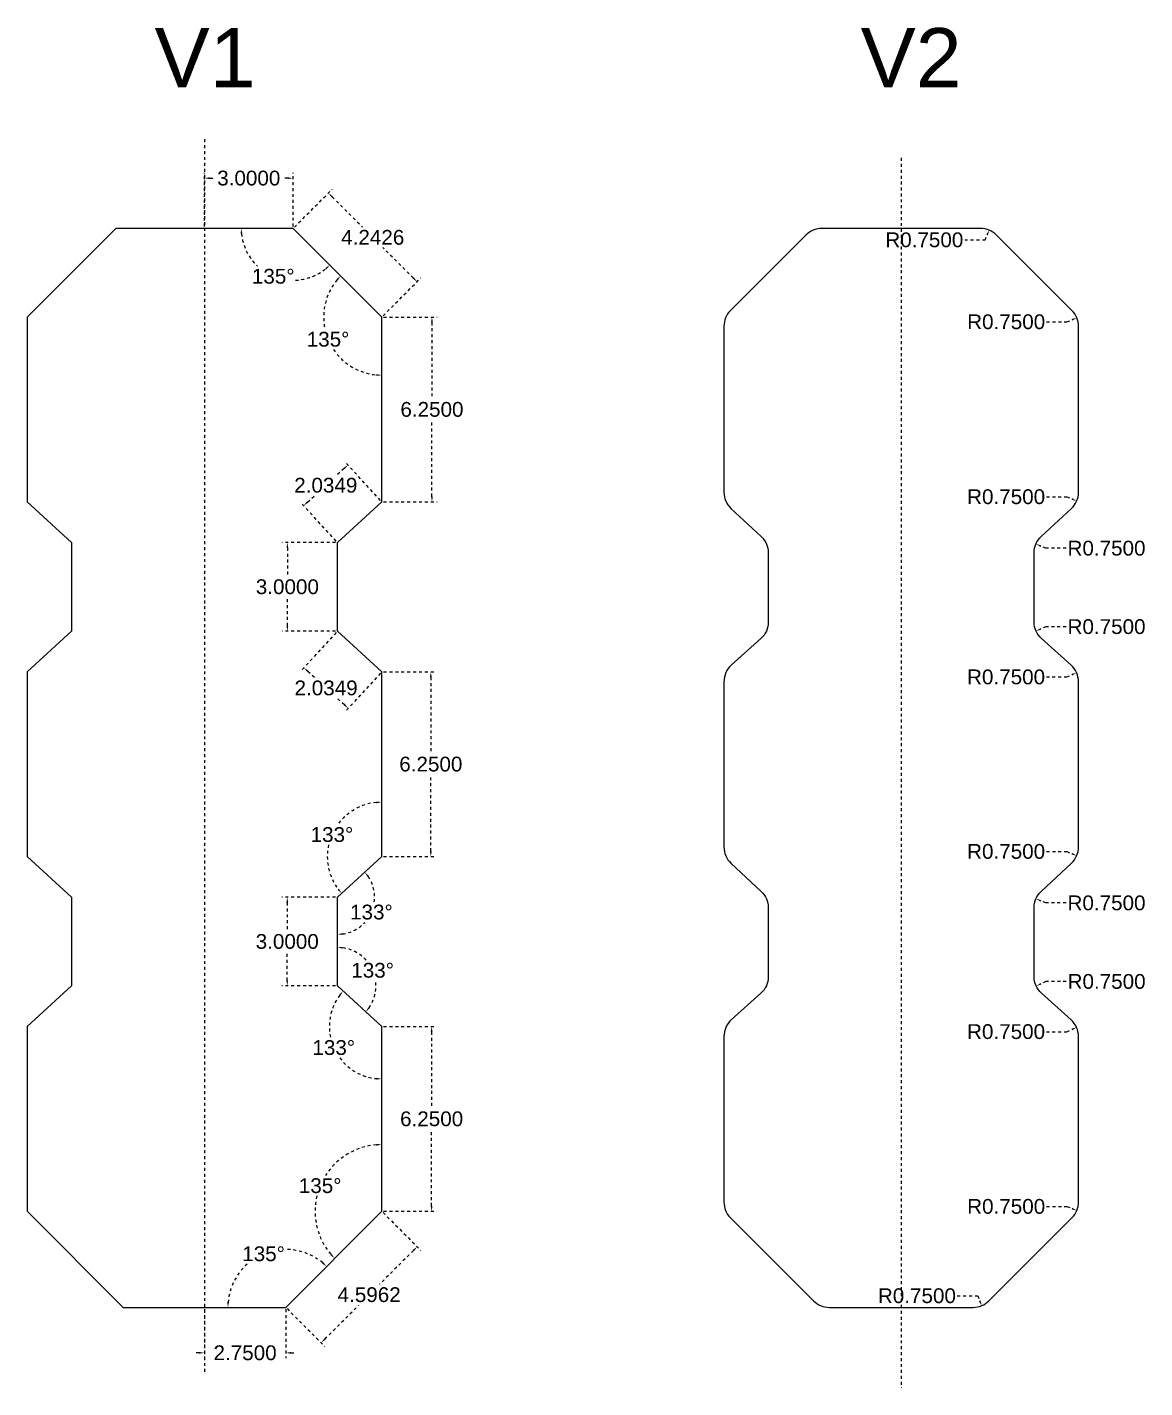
# Model space of a CAD drawing. Header units: millimetres. Extents: x 11 to 257, y 6 to 114.
# Drawn here: x 82.94 to 120.76, y 68.18 to 114.2 of the extents above; entities that cross this region are included whole.
import ezdxf

# ---------------------------------------------------------------- set-up
doc = ezdxf.new("R2010")
doc.units = ezdxf.units.MM
doc.header["$MEASUREMENT"] = 0
doc.linetypes.add('ACAD_ISO10W100', pattern=[18, 12, -3, 0, -3])
doc.layers.add('axa de simetrie', color=1, linetype='ACAD_ISO10W100', lineweight=13)
doc.layers.add('dim', color=90, linetype='ACAD_ISO10W100')
doc.layers.add('schita', color=50, linetype='Continuous')
doc.styles.get("Standard").update_dxf_attribs({"font": 'arial.ttf'})
doc.dimstyles.get("Standard").update_dxf_attribs({"dimtxt": 0.18, "dimasz": 0.18, "dimexe": 0.18, "dimexo": 0.0625, "dimgap": 0.09, "dimtad": 0, "dimtih": 1, "dimtoh": 1, "dimdec": 4, "dimzin": 0, "dimdsep": 46, "dimtxsty": 'Standard', "dimcen": 0.09, "dimadec": 0, "dimazin": 0, "dimtfac": 1, "dimtdec": 4, "dimtofl": 0, "dimtmove": 0, "dimatfit": 3, "dimfxl": 1, "dimtolj": 1, "dimtzin": 0, "dimarcsym": 0})

# ---------------------------------------------------------------- blocks, each defined once
blk = doc.blocks.new('*D43')
at = {"layer": 'Defpoints', "color": 0, "ltscale": 0.004, "transparency": 16777216}
for p in [(91.935, 107.397), (96.131, 105.593), (94.935, 104.397)]:
    blk.add_point(p, dxfattribs=at)
at = {"layer": 'dim', "color": 0, "lineweight": -2, "ltscale": 0.004, "transparency": 16777216}
for p, q in [((91.98, 107.441), (93.258, 108.72)), ((93.258, 108.466), (94.286, 107.438)), ((96.004, 105.72), (94.976, 106.748)), ((94.98, 104.441), (96.258, 105.72))]:
    blk.add_line(p, q, dxfattribs=at)
at = {"layer": 'dim', "color": 0, "ltscale": 0.004, "transparency": 16777216}
for points in [[(93.279, 108.487), (93.237, 108.444), (93.131, 108.593)], [(96.025, 105.741), (95.983, 105.699), (96.131, 105.593)]]:
    blk.add_solid(points, dxfattribs=at)
at = {"layer": 'dim', "color": 0, "ltscale": 0.004, "transparency": 16777216, "insert": (94.631, 107.093), "char_height": 0.5, "attachment_point": 5}
blk.add_mtext('\\A1;4.2426', dxfattribs=at)
blk = doc.blocks.new('*D44')
at = {"layer": 'Defpoints', "color": 0, "ltscale": 0.004, "transparency": 16777216}
for p in [(94.935, 104.397), (94.935, 98.147), (96.635, 98.147)]:
    blk.add_point(p, dxfattribs=at)
at = {"layer": 'dim', "color": 0, "lineweight": -2, "ltscale": 0.004, "transparency": 16777216}
for p, q in [((94.998, 104.397), (96.815, 104.397)), ((96.635, 104.217), (96.635, 101.618)), ((96.635, 98.327), (96.635, 100.927)), ((94.998, 98.147), (96.815, 98.147))]:
    blk.add_line(p, q, dxfattribs=at)
at = {"layer": 'dim', "color": 0, "ltscale": 0.004, "transparency": 16777216}
for points in [[(96.605, 104.217), (96.665, 104.217), (96.635, 104.397)], [(96.605, 98.327), (96.665, 98.327), (96.635, 98.147)]]:
    blk.add_solid(points, dxfattribs=at)
at = {"layer": 'dim', "color": 0, "ltscale": 0.004, "transparency": 16777216, "insert": (96.635, 101.272), "char_height": 0.5, "attachment_point": 5}
blk.add_mtext('\\A1;6.2500', dxfattribs=at)
blk = doc.blocks.new('*D45')
at = {"layer": 'Defpoints', "color": 0, "ltscale": 0.004, "transparency": 16777216}
for p in [(94.935, 92.397), (94.935, 86.147), (96.597, 86.147)]:
    blk.add_point(p, dxfattribs=at)
at = {"layer": 'dim', "color": 0, "lineweight": -2, "ltscale": 0.004, "transparency": 16777216}
for p, q in [((94.998, 92.397), (96.777, 92.397)), ((96.597, 92.217), (96.597, 89.618)), ((96.597, 86.327), (96.597, 88.927)), ((94.998, 86.147), (96.777, 86.147))]:
    blk.add_line(p, q, dxfattribs=at)
at = {"layer": 'dim', "color": 0, "ltscale": 0.004, "transparency": 16777216}
for points in [[(96.567, 92.217), (96.627, 92.217), (96.597, 92.397)], [(96.567, 86.327), (96.627, 86.327), (96.597, 86.147)]]:
    blk.add_solid(points, dxfattribs=at)
at = {"layer": 'dim', "color": 0, "ltscale": 0.004, "transparency": 16777216, "insert": (96.597, 89.272), "char_height": 0.5, "attachment_point": 5}
blk.add_mtext('\\A1;6.2500', dxfattribs=at)
blk = doc.blocks.new('*D46')
at = {"layer": 'Defpoints', "color": 0, "ltscale": 0.004, "transparency": 16777216}
for p in [(94.935, 80.397), (94.935, 74.147), (96.624, 74.147)]:
    blk.add_point(p, dxfattribs=at)
at = {"layer": 'dim', "color": 0, "lineweight": -2, "ltscale": 0.004, "transparency": 16777216}
for p, q in [((94.998, 80.397), (96.804, 80.397)), ((96.624, 80.217), (96.624, 77.618)), ((96.624, 74.327), (96.624, 76.927)), ((94.998, 74.147), (96.804, 74.147))]:
    blk.add_line(p, q, dxfattribs=at)
at = {"layer": 'dim', "color": 0, "ltscale": 0.004, "transparency": 16777216}
for points in [[(96.594, 80.217), (96.654, 80.217), (96.624, 80.397)], [(96.594, 74.327), (96.654, 74.327), (96.624, 74.147)]]:
    blk.add_solid(points, dxfattribs=at)
at = {"layer": 'dim', "color": 0, "ltscale": 0.004, "transparency": 16777216, "insert": (96.624, 77.272), "char_height": 0.5, "attachment_point": 5}
blk.add_mtext('\\A1;6.2500', dxfattribs=at)
blk = doc.blocks.new('*D47')
at = {"layer": 'Defpoints', "color": 0, "ltscale": 0.004, "transparency": 16777216}
for p in [(94.935, 74.147), (96.135, 72.948), (91.685, 70.897)]:
    blk.add_point(p, dxfattribs=at)
at = {"layer": 'dim', "color": 0, "lineweight": -2, "ltscale": 0.004, "transparency": 16777216}
for p, q in [((94.98, 74.103), (96.262, 72.82)), ((96.008, 72.82), (94.855, 71.668)), ((93.012, 69.825), (94.165, 70.977)), ((91.73, 70.853), (93.012, 69.57))]:
    blk.add_line(p, q, dxfattribs=at)
at = {"layer": 'dim', "color": 0, "ltscale": 0.004, "transparency": 16777216}
for points in [[(95.986, 72.842), (96.029, 72.799), (96.135, 72.948)], [(92.991, 69.846), (93.033, 69.804), (92.885, 69.698)]]:
    blk.add_solid(points, dxfattribs=at)
at = {"layer": 'dim', "color": 0, "ltscale": 0.004, "transparency": 16777216, "insert": (94.51, 71.323), "char_height": 0.5, "attachment_point": 5}
blk.add_mtext('\\A1;4.5962', dxfattribs=at)
blk = doc.blocks.new('*D48')
at = {"layer": 'Defpoints', "color": 0, "ltscale": 0.004, "transparency": 16777216}
for p in [(93.792, 99.394), (94.935, 98.147), (93.435, 96.772)]:
    blk.add_point(p, dxfattribs=at)
at = {"layer": 'dim', "color": 0, "lineweight": -2, "ltscale": 0.004, "transparency": 16777216}
for p, q in [((94.893, 98.193), (93.671, 99.527)), ((93.659, 99.273), (93.419, 99.052)), ((93.393, 96.818), (92.171, 98.152)), ((92.425, 98.141), (92.665, 98.361))]:
    blk.add_line(p, q, dxfattribs=at)
at = {"layer": 'dim', "color": 0, "ltscale": 0.004, "transparency": 16777216}
for points in [[(93.639, 99.295), (93.68, 99.251), (93.792, 99.394)], [(92.405, 98.163), (92.445, 98.119), (92.292, 98.019)]]:
    blk.add_solid(points, dxfattribs=at)
at = {"layer": 'dim', "color": 0, "ltscale": 0.004, "transparency": 16777216, "insert": (93.042, 98.707), "char_height": 0.5, "attachment_point": 5}
blk.add_mtext('\\A1;2.0349', dxfattribs=at)
blk = doc.blocks.new('*D49')
at = {"layer": 'Defpoints', "color": 0, "ltscale": 0.004, "transparency": 16777216}
for p in [(93.435, 93.772), (94.935, 92.397), (93.802, 91.161)]:
    blk.add_point(p, dxfattribs=at)
at = {"layer": 'dim', "color": 0, "lineweight": -2, "ltscale": 0.004, "transparency": 16777216}
for p, q in [((93.393, 93.726), (92.181, 92.404)), ((92.435, 92.415), (92.675, 92.194)), ((94.893, 92.351), (93.681, 91.029)), ((93.67, 91.283), (93.429, 91.503))]:
    blk.add_line(p, q, dxfattribs=at)
at = {"layer": 'dim', "color": 0, "ltscale": 0.004, "transparency": 16777216}
for points in [[(92.455, 92.437), (92.415, 92.392), (92.302, 92.536)], [(93.69, 91.305), (93.649, 91.261), (93.802, 91.161)]]:
    blk.add_solid(points, dxfattribs=at)
at = {"layer": 'dim', "color": 0, "ltscale": 0.004, "transparency": 16777216, "insert": (93.052, 91.849), "char_height": 0.5, "attachment_point": 5}
blk.add_mtext('\\A1;2.0349', dxfattribs=at)
blk = doc.blocks.new('*D50')
at = {"layer": 'Defpoints', "color": 0, "ltscale": 0.004, "transparency": 16777216}
for p in [(94.935, 74.147), (91.685, 72.855), (86.185, 70.897), (91.685, 70.897), (91.685, 70.897)]:
    blk.add_point(p, dxfattribs=at)
at = {"layer": 'dim', "color": 0, "lineweight": -2, "ltscale": 0.004, "transparency": 16777216}
for start, end in [(50.27, 89.9417), (131.6331, 174.73)]:
    blk.add_arc((91.685, 70.897), 1.958, start, end, dxfattribs=at)
at = {"layer": 'dim', "color": 0, "ltscale": 0.004, "transparency": 16777216}
for points in [[(92.957, 72.425), (92.916, 72.381), (93.07, 72.282)], [(89.766, 71.076), (89.706, 71.078), (89.728, 70.897)]]:
    blk.add_solid(points, dxfattribs=at)
at = {"layer": 'dim', "color": 0, "ltscale": 0.004, "transparency": 16777216, "insert": (90.936, 72.706), "char_height": 0.5, "attachment_point": 5}
blk.add_mtext('\\A1;135°', dxfattribs=at)
blk = doc.blocks.new('*D51')
at = {"layer": 'Defpoints', "color": 0, "ltscale": 0.004, "transparency": 16777216}
for p in [(94.935, 80.397), (93.34, 75.743), (94.935, 74.147), (94.935, 74.147), (91.685, 70.897)]:
    blk.add_point(p, dxfattribs=at)
at = {"layer": 'dim', "color": 0, "lineweight": -2, "ltscale": 0.004, "transparency": 16777216}
for start, end in [(94.5721, 147.6024), (166.728, 220.4279)]:
    blk.add_arc((94.935, 74.147), 2.256, start, end, dxfattribs=at)
at = {"layer": 'dim', "color": 0, "ltscale": 0.004, "transparency": 16777216}
for points in [[(94.754, 76.426), (94.757, 76.366), (94.935, 76.404)], [(93.24, 72.704), (93.196, 72.664), (93.34, 72.552)]]:
    blk.add_solid(points, dxfattribs=at)
at = {"layer": 'dim', "color": 0, "ltscale": 0.004, "transparency": 16777216, "insert": (92.851, 75.011), "char_height": 0.5, "attachment_point": 5}
blk.add_mtext('\\A1;135°', dxfattribs=at)
blk = doc.blocks.new('*D52')
at = {"layer": 'Defpoints', "color": 0, "ltscale": 0.004, "transparency": 16777216}
for p in [(93.435, 81.772), (93.163, 80.346), (94.935, 80.397), (94.935, 80.397), (94.935, 74.147)]:
    blk.add_point(p, dxfattribs=at)
at = {"layer": 'dim', "color": 0, "lineweight": -2, "ltscale": 0.004, "transparency": 16777216}
for start, end in [(143.3084, 191.9955), (216.6904, 264.1811)]:
    blk.add_arc((94.935, 80.397), 1.773, start, end, dxfattribs=at)
at = {"layer": 'dim', "color": 0, "ltscale": 0.004, "transparency": 16777216}
for points in [[(93.49, 81.476), (93.537, 81.438), (93.628, 81.595)], [(94.757, 78.663), (94.754, 78.603), (94.935, 78.624)]]:
    blk.add_solid(points, dxfattribs=at)
at = {"layer": 'dim', "color": 0, "ltscale": 0.004, "transparency": 16777216, "insert": (93.312, 79.683), "char_height": 0.5, "attachment_point": 5}
blk.add_mtext('\\A1;133°', dxfattribs=at)
blk = doc.blocks.new('*D53')
at = {"layer": 'Defpoints', "color": 0, "ltscale": 0.004, "transparency": 16777216}
for p in [(94.935, 92.397), (93.652, 87.468), (94.935, 86.147), (94.935, 86.147), (93.435, 84.772)]:
    blk.add_point(p, dxfattribs=at)
at = {"layer": 'dim', "color": 0, "lineweight": -2, "ltscale": 0.004, "transparency": 16777216}
for start, end in [(95.6029, 143.8242), (167.5809, 216.9076)]:
    blk.add_arc((94.935, 86.147), 1.841, start, end, dxfattribs=at)
at = {"layer": 'dim', "color": 0, "ltscale": 0.004, "transparency": 16777216}
for points in [[(94.754, 88.01), (94.757, 87.95), (94.935, 87.989)], [(93.486, 85.061), (93.44, 85.022), (93.578, 84.903)]]:
    blk.add_solid(points, dxfattribs=at)
at = {"layer": 'dim', "color": 0, "ltscale": 0.004, "transparency": 16777216, "insert": (93.25, 86.889), "char_height": 0.5, "attachment_point": 5}
blk.add_mtext('\\A1;133°', dxfattribs=at)
blk = doc.blocks.new('*D54')
at = {"layer": 'Defpoints', "color": 0, "ltscale": 0.004, "transparency": 16777216}
for p in [(91.741, 96.772), (93.435, 96.772), (93.435, 93.772)]:
    blk.add_point(p, dxfattribs=at)
at = {"layer": 'dim', "color": 0, "lineweight": -2, "ltscale": 0.004, "transparency": 16777216}
for p, q in [((93.373, 96.772), (91.561, 96.772)), ((91.741, 96.592), (91.741, 95.618)), ((91.741, 93.952), (91.741, 94.927)), ((93.373, 93.772), (91.561, 93.772))]:
    blk.add_line(p, q, dxfattribs=at)
at = {"layer": 'dim', "color": 0, "ltscale": 0.004, "transparency": 16777216}
for points in [[(91.711, 96.592), (91.771, 96.592), (91.741, 96.772)], [(91.711, 93.952), (91.771, 93.952), (91.741, 93.772)]]:
    blk.add_solid(points, dxfattribs=at)
at = {"layer": 'dim', "color": 0, "ltscale": 0.004, "transparency": 16777216, "insert": (91.741, 95.272), "char_height": 0.5, "attachment_point": 5}
blk.add_mtext('\\A1;3.0000', dxfattribs=at)
blk = doc.blocks.new('*D55')
at = {"layer": 'Defpoints', "color": 0, "ltscale": 0.004, "transparency": 16777216}
for p in [(93.435, 84.772), (91.737, 81.772), (93.435, 81.772)]:
    blk.add_point(p, dxfattribs=at)
at = {"layer": 'dim', "color": 0, "lineweight": -2, "ltscale": 0.004, "transparency": 16777216}
for p, q in [((93.373, 84.772), (91.557, 84.772)), ((91.737, 84.592), (91.737, 83.618)), ((91.737, 81.952), (91.737, 82.927)), ((93.373, 81.772), (91.557, 81.772))]:
    blk.add_line(p, q, dxfattribs=at)
at = {"layer": 'dim', "color": 0, "ltscale": 0.004, "transparency": 16777216}
for points in [[(91.707, 84.592), (91.767, 84.592), (91.737, 84.772)], [(91.707, 81.952), (91.767, 81.952), (91.737, 81.772)]]:
    blk.add_solid(points, dxfattribs=at)
at = {"layer": 'dim', "color": 0, "ltscale": 0.004, "transparency": 16777216, "insert": (91.737, 83.272), "char_height": 0.5, "attachment_point": 5}
blk.add_mtext('\\A1;3.0000', dxfattribs=at)
blk = doc.blocks.new('*D56')
at = {"layer": 'Defpoints', "color": 0, "ltscale": 0.004, "transparency": 16777216}
for p in [(94.935, 86.147), (93.435, 84.772), (93.435, 84.772), (94.311, 83.871), (93.435, 83.272)]:
    blk.add_point(p, dxfattribs=at)
at = {"layer": 'dim', "color": 0, "lineweight": -2, "ltscale": 0.004, "transparency": 16777216}
for start, end in [(352.6527, 34.3002), (278.2103, 317.3559)]:
    blk.add_arc((93.435, 84.772), 1.257, start, end, dxfattribs=at)
at = {"layer": 'dim', "color": 0, "ltscale": 0.004, "transparency": 16777216}
for points in [[(94.45, 85.462), (94.497, 85.499), (94.362, 85.622)], [(93.617, 83.498), (93.613, 83.558), (93.435, 83.515)]]:
    blk.add_solid(points, dxfattribs=at)
at = {"layer": 'dim', "color": 0, "ltscale": 0.004, "transparency": 16777216, "insert": (94.586, 84.266), "char_height": 0.5, "attachment_point": 5}
blk.add_mtext('\\A1;133°', dxfattribs=at)
blk = doc.blocks.new('*D57')
at = {"layer": 'Defpoints', "color": 0, "ltscale": 0.004, "transparency": 16777216}
for p in [(93.435, 83.272), (93.435, 81.772), (93.435, 81.772), (94.737, 81.81), (94.935, 80.397)]:
    blk.add_point(p, dxfattribs=at)
at = {"layer": 'dim', "color": 0, "lineweight": -2, "ltscale": 0.004, "transparency": 16777216}
for start, end in [(41.9117, 82.0728), (325.4168, 7.894)]:
    blk.add_arc((93.435, 81.772), 1.302, start, end, dxfattribs=at)
at = {"layer": 'dim', "color": 0, "ltscale": 0.004, "transparency": 16777216}
for points in [[(93.613, 83.032), (93.617, 83.092), (93.435, 83.074)], [(94.531, 81.015), (94.484, 81.052), (94.395, 80.892)]]:
    blk.add_solid(points, dxfattribs=at)
at = {"layer": 'dim', "color": 0, "ltscale": 0.004, "transparency": 16777216, "insert": (94.627, 82.297), "char_height": 0.5, "attachment_point": 5}
blk.add_mtext('\\A1;133°', dxfattribs=at)
blk = doc.blocks.new('*D58')
at = {"layer": 'Defpoints', "color": 0, "ltscale": 0.004, "transparency": 16777216}
for p in [(88.935, 70.897), (91.685, 70.897), (88.935, 69.357)]:
    blk.add_point(p, dxfattribs=at)
at = {"layer": 'dim', "color": 0, "lineweight": -2, "ltscale": 0.004, "transparency": 16777216}
for p, q in [((88.935, 70.835), (88.935, 69.177)), ((91.685, 70.835), (91.685, 69.177)), ((88.755, 69.357), (88.575, 69.357)), ((91.865, 69.357), (92.045, 69.357))]:
    blk.add_line(p, q, dxfattribs=at)
at = {"layer": 'dim', "color": 0, "ltscale": 0.004, "transparency": 16777216}
for points in [[(88.755, 69.387), (88.755, 69.327), (88.935, 69.357)], [(91.865, 69.387), (91.865, 69.327), (91.685, 69.357)]]:
    blk.add_solid(points, dxfattribs=at)
at = {"layer": 'dim', "color": 0, "ltscale": 0.004, "transparency": 16777216, "insert": (90.31, 69.357), "char_height": 0.5, "attachment_point": 5}
blk.add_mtext('\\A1;2.7500', dxfattribs=at)
blk = doc.blocks.new('*D59')
at = {"layer": 'Defpoints', "color": 0, "ltscale": 0.004, "transparency": 16777216}
for p in [(91.935, 109.097), (88.935, 107.397), (91.935, 107.397)]:
    blk.add_point(p, dxfattribs=at)
at = {"layer": 'dim', "color": 0, "lineweight": -2, "ltscale": 0.004, "transparency": 16777216}
for p, q in [((88.935, 107.46), (88.935, 109.277)), ((89.115, 109.097), (89.309, 109.097)), ((91.755, 109.097), (91.562, 109.097)), ((91.935, 107.46), (91.935, 109.277))]:
    blk.add_line(p, q, dxfattribs=at)
at = {"layer": 'dim', "color": 0, "ltscale": 0.004, "transparency": 16777216}
for points in [[(89.115, 109.127), (89.115, 109.067), (88.935, 109.097)], [(91.755, 109.127), (91.755, 109.067), (91.935, 109.097)]]:
    blk.add_solid(points, dxfattribs=at)
at = {"layer": 'dim', "color": 0, "ltscale": 0.004, "transparency": 16777216, "insert": (90.435, 109.097), "char_height": 0.5, "attachment_point": 5}
blk.add_mtext('\\A1;3.0000', dxfattribs=at)
blk = doc.blocks.new('*D60')
at = {"layer": 'Defpoints', "color": 0, "ltscale": 0.005, "transparency": 16777216}
for p in [(117.768, 92.063), (118.453, 92.368)]:
    blk.add_point(p, dxfattribs=at)
at = {"layer": 'dim', "color": 0, "lineweight": -2, "ltscale": 0.005, "transparency": 16777216}
for p, q in [((117.433, 92.222), (118.124, 92.222)), ((118.124, 92.222), (118.288, 92.295))]:
    blk.add_line(p, q, dxfattribs=at)
at = {"layer": 'dim', "color": 0, "ltscale": 0.005, "transparency": 16777216}
blk.add_solid([(118.276, 92.323), (118.301, 92.268), (118.453, 92.368)], dxfattribs=at)
at = {"layer": 'dim', "color": 0, "ltscale": 0.005, "transparency": 16777216, "insert": (116.067, 92.222), "char_height": 0.5, "attachment_point": 5}
blk.add_mtext('\\A1;R0.7500', dxfattribs=at)
blk = doc.blocks.new('*D61')
at = {"layer": 'Defpoints', "color": 0, "ltscale": 0.005, "transparency": 16777216}
for p in [(117.768, 98.473), (118.456, 98.174)]:
    blk.add_point(p, dxfattribs=at)
at = {"layer": 'dim', "color": 0, "lineweight": -2, "ltscale": 0.005, "transparency": 16777216}
for p, q in [((117.435, 98.318), (118.125, 98.318)), ((118.125, 98.318), (118.291, 98.246))]:
    blk.add_line(p, q, dxfattribs=at)
at = {"layer": 'dim', "color": 0, "ltscale": 0.005, "transparency": 16777216}
blk.add_solid([(118.302, 98.274), (118.279, 98.219), (118.456, 98.174)], dxfattribs=at)
at = {"layer": 'dim', "color": 0, "ltscale": 0.005, "transparency": 16777216, "insert": (116.069, 98.318), "char_height": 0.5, "attachment_point": 5}
blk.add_mtext('\\A1;R0.7500', dxfattribs=at)
blk = doc.blocks.new('*D62')
at = {"layer": 'Defpoints', "color": 0, "ltscale": 0.005, "transparency": 16777216}
for p in [(117.08, 96.72), (117.768, 96.421)]:
    blk.add_point(p, dxfattribs=at)
at = {"layer": 'dim', "color": 0, "lineweight": -2, "ltscale": 0.005, "transparency": 16777216}
for p, q in [((117.41, 96.577), (117.245, 96.649)), ((118.101, 96.577), (117.41, 96.577))]:
    blk.add_line(p, q, dxfattribs=at)
at = {"layer": 'dim', "color": 0, "ltscale": 0.005, "transparency": 16777216}
blk.add_solid([(117.257, 96.676), (117.233, 96.621), (117.08, 96.72)], dxfattribs=at)
at = {"layer": 'dim', "color": 0, "ltscale": 0.005, "transparency": 16777216, "insert": (119.467, 96.577), "char_height": 0.5, "attachment_point": 5}
blk.add_mtext('\\A1;R0.7500', dxfattribs=at)
blk = doc.blocks.new('*D63')
at = {"layer": 'Defpoints', "color": 0, "ltscale": 0.005, "transparency": 16777216}
for p in [(117.768, 94.081), (117.083, 93.776)]:
    blk.add_point(p, dxfattribs=at)
at = {"layer": 'dim', "color": 0, "lineweight": -2, "ltscale": 0.005, "transparency": 16777216}
for p, q in [((117.411, 93.923), (117.247, 93.849)), ((118.102, 93.923), (117.411, 93.923))]:
    blk.add_line(p, q, dxfattribs=at)
at = {"layer": 'dim', "color": 0, "ltscale": 0.005, "transparency": 16777216}
blk.add_solid([(117.235, 93.877), (117.259, 93.822), (117.083, 93.776)], dxfattribs=at)
at = {"layer": 'dim', "color": 0, "ltscale": 0.005, "transparency": 16777216, "insert": (119.468, 93.923), "char_height": 0.5, "attachment_point": 5}
blk.add_mtext('\\A1;R0.7500', dxfattribs=at)
blk = doc.blocks.new('*D64')
at = {"layer": 'Defpoints', "color": 0, "ltscale": 0.005, "transparency": 16777216}
for p in [(117.08, 84.72), (117.768, 84.421)]:
    blk.add_point(p, dxfattribs=at)
at = {"layer": 'dim', "color": 0, "lineweight": -2, "ltscale": 0.005, "transparency": 16777216}
for p, q in [((117.41, 84.577), (117.245, 84.649)), ((118.101, 84.577), (117.41, 84.577))]:
    blk.add_line(p, q, dxfattribs=at)
at = {"layer": 'dim', "color": 0, "ltscale": 0.005, "transparency": 16777216}
blk.add_solid([(117.257, 84.676), (117.233, 84.621), (117.08, 84.72)], dxfattribs=at)
at = {"layer": 'dim', "color": 0, "ltscale": 0.005, "transparency": 16777216, "insert": (119.467, 84.577), "char_height": 0.5, "attachment_point": 5}
blk.add_mtext('\\A1;R0.7500', dxfattribs=at)
blk = doc.blocks.new('*D65')
at = {"layer": 'Defpoints', "color": 0, "ltscale": 0.005, "transparency": 16777216}
for p in [(117.768, 82.081), (117.086, 81.769)]:
    blk.add_point(p, dxfattribs=at)
at = {"layer": 'dim', "color": 0, "lineweight": -2, "ltscale": 0.005, "transparency": 16777216}
for p, q in [((117.413, 81.919), (117.249, 81.844)), ((118.104, 81.919), (117.413, 81.919))]:
    blk.add_line(p, q, dxfattribs=at)
at = {"layer": 'dim', "color": 0, "ltscale": 0.005, "transparency": 16777216}
blk.add_solid([(117.237, 81.871), (117.262, 81.817), (117.086, 81.769)], dxfattribs=at)
at = {"layer": 'dim', "color": 0, "ltscale": 0.005, "transparency": 16777216, "insert": (119.47, 81.919), "char_height": 0.5, "attachment_point": 5}
blk.add_mtext('\\A1;R0.7500', dxfattribs=at)
blk = doc.blocks.new('*D66')
at = {"layer": 'Defpoints', "color": 0, "ltscale": 0.005, "transparency": 16777216}
for p in [(118.453, 80.368), (117.768, 80.063)]:
    blk.add_point(p, dxfattribs=at)
at = {"layer": 'dim', "color": 0, "lineweight": -2, "ltscale": 0.005, "transparency": 16777216}
for p, q in [((117.433, 80.222), (118.124, 80.222)), ((118.124, 80.222), (118.288, 80.295))]:
    blk.add_line(p, q, dxfattribs=at)
at = {"layer": 'dim', "color": 0, "ltscale": 0.005, "transparency": 16777216}
blk.add_solid([(118.276, 80.323), (118.301, 80.268), (118.453, 80.368)], dxfattribs=at)
at = {"layer": 'dim', "color": 0, "ltscale": 0.005, "transparency": 16777216, "insert": (116.067, 80.222), "char_height": 0.5, "attachment_point": 5}
blk.add_mtext('\\A1;R0.7500', dxfattribs=at)
blk = doc.blocks.new('*D67')
at = {"layer": 'Defpoints', "color": 0, "ltscale": 0.005, "transparency": 16777216}
for p in [(117.768, 86.473), (118.456, 86.174)]:
    blk.add_point(p, dxfattribs=at)
at = {"layer": 'dim', "color": 0, "lineweight": -2, "ltscale": 0.005, "transparency": 16777216}
for p, q in [((117.435, 86.318), (118.125, 86.318)), ((118.125, 86.318), (118.291, 86.246))]:
    blk.add_line(p, q, dxfattribs=at)
at = {"layer": 'dim', "color": 0, "ltscale": 0.005, "transparency": 16777216}
blk.add_solid([(118.302, 86.274), (118.279, 86.219), (118.456, 86.174)], dxfattribs=at)
at = {"layer": 'dim', "color": 0, "ltscale": 0.005, "transparency": 16777216, "insert": (116.069, 86.318), "char_height": 0.5, "attachment_point": 5}
blk.add_mtext('\\A1;R0.7500', dxfattribs=at)
blk = doc.blocks.new('*D68')
at = {"layer": 'Defpoints', "color": 0, "ltscale": 0.005, "transparency": 16777216}
for p in [(117.768, 104.087), (118.461, 104.374)]:
    blk.add_point(p, dxfattribs=at)
at = {"layer": 'dim', "color": 0, "lineweight": -2, "ltscale": 0.005, "transparency": 16777216}
for p, q in [((117.438, 104.236), (118.128, 104.236)), ((118.128, 104.236), (118.294, 104.305))]:
    blk.add_line(p, q, dxfattribs=at)
at = {"layer": 'dim', "color": 0, "ltscale": 0.005, "transparency": 16777216}
blk.add_solid([(118.283, 104.332), (118.306, 104.277), (118.461, 104.374)], dxfattribs=at)
at = {"layer": 'dim', "color": 0, "ltscale": 0.005, "transparency": 16777216, "insert": (116.071, 104.236), "char_height": 0.5, "attachment_point": 5}
blk.add_mtext('\\A1;R0.7500', dxfattribs=at)
blk = doc.blocks.new('*D69')
at = {"layer": 'Defpoints', "color": 0, "ltscale": 0.005, "transparency": 16777216}
for p in [(115.494, 107.34), (115.207, 106.647)]:
    blk.add_point(p, dxfattribs=at)
at = {"layer": 'dim', "color": 0, "lineweight": -2, "ltscale": 0.005, "transparency": 16777216}
for p, q in [((114.666, 107.008), (115.356, 107.008)), ((115.356, 107.008), (115.425, 107.174))]:
    blk.add_line(p, q, dxfattribs=at)
at = {"layer": 'dim', "color": 0, "ltscale": 0.005, "transparency": 16777216}
blk.add_solid([(115.397, 107.185), (115.453, 107.162), (115.494, 107.34)], dxfattribs=at)
at = {"layer": 'dim', "color": 0, "ltscale": 0.005, "transparency": 16777216, "insert": (113.3, 107.008), "char_height": 0.5, "attachment_point": 5}
blk.add_mtext('\\A1;R0.7500', dxfattribs=at)
blk = doc.blocks.new('*D70')
at = {"layer": 'Defpoints', "color": 0, "ltscale": 0.005, "transparency": 16777216}
for p in [(117.768, 74.458), (118.461, 74.171)]:
    blk.add_point(p, dxfattribs=at)
at = {"layer": 'dim', "color": 0, "lineweight": -2, "ltscale": 0.005, "transparency": 16777216}
for p, q in [((117.438, 74.309), (118.128, 74.309)), ((118.128, 74.309), (118.294, 74.24))]:
    blk.add_line(p, q, dxfattribs=at)
at = {"layer": 'dim', "color": 0, "ltscale": 0.005, "transparency": 16777216}
blk.add_solid([(118.306, 74.268), (118.283, 74.212), (118.461, 74.171)], dxfattribs=at)
at = {"layer": 'dim', "color": 0, "ltscale": 0.005, "transparency": 16777216, "insert": (116.071, 74.309), "char_height": 0.5, "attachment_point": 5}
blk.add_mtext('\\A1;R0.7500', dxfattribs=at)
blk = doc.blocks.new('*D71')
at = {"layer": 'Defpoints', "color": 0, "ltscale": 0.005, "transparency": 16777216}
for p in [(114.957, 71.647), (115.244, 70.954)]:
    blk.add_point(p, dxfattribs=at)
at = {"layer": 'dim', "color": 0, "lineweight": -2, "ltscale": 0.005, "transparency": 16777216}
for p, q in [((114.416, 71.287), (115.106, 71.287)), ((115.106, 71.287), (115.175, 71.121))]:
    blk.add_line(p, q, dxfattribs=at)
at = {"layer": 'dim', "color": 0, "ltscale": 0.005, "transparency": 16777216}
blk.add_solid([(115.203, 71.132), (115.147, 71.109), (115.244, 70.954)], dxfattribs=at)
at = {"layer": 'dim', "color": 0, "ltscale": 0.005, "transparency": 16777216, "insert": (113.05, 71.287), "char_height": 0.5, "attachment_point": 5}
blk.add_mtext('\\A1;R0.7500', dxfattribs=at)
blk = doc.blocks.new('*D72')
at = {"layer": 'Defpoints', "color": 0, "ltscale": 0.004, "transparency": 16777216}
for p in [(85.935, 107.397), (91.935, 107.397), (91.935, 107.397), (90.694, 106.155), (94.935, 104.397)]:
    blk.add_point(p, dxfattribs=at)
at = {"layer": 'dim', "color": 0, "lineweight": -2, "ltscale": 0.004, "transparency": 16777216}
for start, end in [(185.8748, 226.6504), (272.5801, 309.1252)]:
    blk.add_arc((91.935, 107.397), 1.756, start, end, dxfattribs=at)
at = {"layer": 'dim', "color": 0, "ltscale": 0.004, "transparency": 16777216}
for points in [[(90.158, 107.216), (90.218, 107.219), (90.179, 107.397)], [(93.024, 106.057), (93.064, 106.013), (93.177, 106.155)]]:
    blk.add_solid(points, dxfattribs=at)
at = {"layer": 'dim', "color": 0, "ltscale": 0.004, "transparency": 16777216, "insert": (91.263, 105.775), "char_height": 0.5, "attachment_point": 5}
blk.add_mtext('\\A1;135°', dxfattribs=at)
blk = doc.blocks.new('*D73')
at = {"layer": 'Defpoints', "color": 0, "ltscale": 0.004, "transparency": 16777216}
for p in [(91.935, 107.397), (92.969, 104.397), (94.935, 104.397), (94.935, 104.397), (94.935, 98.147)]:
    blk.add_point(p, dxfattribs=at)
at = {"layer": 'dim', "color": 0, "lineweight": -2, "ltscale": 0.004, "transparency": 16777216}
for start, end in [(140.247, 191.946), (213.9436, 264.753)]:
    blk.add_arc((94.935, 104.397), 1.966, start, end, dxfattribs=at)
at = {"layer": 'dim', "color": 0, "ltscale": 0.004, "transparency": 16777216}
for points in [[(93.402, 105.675), (93.446, 105.634), (93.545, 105.788)], [(94.757, 102.469), (94.754, 102.409), (94.935, 102.431)]]:
    blk.add_solid(points, dxfattribs=at)
at = {"layer": 'dim', "color": 0, "ltscale": 0.004, "transparency": 16777216, "insert": (93.119, 103.645), "char_height": 0.5, "attachment_point": 5}
blk.add_mtext('\\A1;135°', dxfattribs=at)

msp = doc.modelspace()

# ---------------------------------------------------------------- linework, layer by layer
at = {"layer": 'axa de simetrie', "ltscale": 0.005}
for p, q in [((88.93538, 110.4129), (88.93538, 68.66373)), ((112.51773, 109.77978), (112.51773, 68.17551))]:
    msp.add_line(p, q, dxfattribs=at)
at = {"layer": 'schita', "ltscale": 0.05}
msp.add_lwpolyline([(85.93538, 107.39727), (82.93538, 104.39727), (82.93538, 98.14727), (84.43538, 96.77227), (84.43538, 95.27227), (84.43538, 93.77227), (82.93538, 92.39727), (82.93538, 86.14727), (84.43538, 84.77227), (84.43538, 83.27227), (84.43538, 81.77227), (82.93538, 80.39727), (82.93538, 74.14727), (86.18538, 70.89727), (91.68538, 70.89727), (94.93538, 74.14727), (94.93538, 80.39727), (93.43538, 81.77227), (93.43538, 83.27227), (93.43538, 84.77227), (94.93538, 86.14727), (94.93538, 92.39727), (93.43538, 93.77227), (93.43538, 95.27227), (93.43538, 96.77227), (94.93538, 98.14727), (94.93538, 104.39727), (91.93538, 107.39727)], close=True, dxfattribs=at)
msp.add_lwpolyline([(112.51773, 70.89727), (114.95707, 70.89727, 0.19891237), (115.4874, 71.11694), (118.29806, 73.9276, 0.19891237), (118.51773, 74.45793), (118.51773, 80.06325, 0.21261488), (118.26945, 80.62072), (117.266, 81.52382, -0.21261488), (117.01773, 82.0813), (117.01773, 84.42136, -0.2078862), (117.25599, 84.96965), (118.27947, 85.9249, 0.2078862), (118.51773, 86.47319), (118.51773, 92.06325, 0.21261488), (118.26945, 92.62072), (117.266, 93.52382, -0.21261488), (117.01773, 94.0813), (117.01773, 96.42136, -0.2078862), (117.25599, 96.96965), (118.27947, 97.9249, 0.2078862), (118.51773, 98.47319), (118.51773, 104.08661, 0.19891237), (118.29806, 104.61694), (115.7374, 107.1776, 0.19891237), (115.20707, 107.39727), (112.51773, 107.39727), (109.82839, 107.39727, 0.19891237), (109.29806, 107.1776), (106.7374, 104.61694, 0.19891237), (106.51773, 104.08661), (106.51773, 98.47319, 0.2078862), (106.75599, 97.9249), (107.77947, 96.96965, -0.2078862), (108.01773, 96.42136), (108.01773, 94.0813, -0.21261488), (107.76945, 93.52382), (106.766, 92.62072, 0.21261488), (106.51773, 92.06325), (106.51773, 86.47319, 0.2078862), (106.75599, 85.9249), (107.77947, 84.96965, -0.2078862), (108.01773, 84.42136), (108.01773, 82.0813, -0.21261488), (107.76945, 81.52382), (106.766, 80.62072, 0.21261488), (106.51773, 80.06325), (106.51773, 74.45793, 0.19891237), (106.7374, 73.9276), (109.54806, 71.11694, 0.19891237), (110.07839, 70.89727)], format="xyb", close=True, dxfattribs=at)

# ---------------------------------------------------------------- texts
at = {"layer": 'schita', "ltscale": 0.05, "char_height": 2, "attachment_point": 1}
for s, insert in [('V1', (87.24763, 114.17411)), ('V2', (111.14583, 114.17411))]:
    msp.add_mtext_dynamic_manual_height_columns(s, width=0.9034193, gutter_width=1, heights=[0.27163], dxfattribs=dict(at, insert=insert))

# ---------------------------------------------------------------- dimensions: what is measured, and where the dimension line sits
at = {"layer": 'dim', "ltscale": 0.004}
for p1, p2, distance, picture, middle in [((88.93538, 107.39727), (91.93538, 107.39727), 1.69947, '*D59', (90.43538, 109.09675)), ((91.93538, 107.39727), (94.93538, 104.39727), 1.69085, '*D43', (94.63099, 107.09289)), ((94.93538, 104.39727), (94.93538, 98.14727), 1.7, '*D44', (96.63538, 101.27227)), ((93.43538, 93.77227), (93.43538, 96.77227), 1.69419, '*D54', (91.74119, 95.27227)), ((94.93538, 92.39727), (94.93538, 86.14727), 1.66207, '*D45', (96.59745, 89.27227)), ((93.43538, 84.77227), (93.43538, 81.77227), -1.69794, '*D55', (91.73744, 83.27227)), ((94.93538, 80.39727), (94.93538, 74.14727), 1.68822, '*D46', (96.6236, 77.27227)), ((91.68538, 70.89727), (94.93538, 74.14727), -1.69634, '*D47', (94.50987, 71.32278)), ((91.68538, 70.89727), (88.93538, 70.89727), 1.53987, '*D58', (90.31038, 69.35741))]:
    dim = msp.add_aligned_dim(p1=p1, p2=p2, distance=distance, dimstyle='Standard', override={"dimtxt": 0.5}, dxfattribs=at)
    dim.commit()
    dim.dimension.update_dxf_attribs({"geometry": picture, "text_midpoint": middle})
for base, line1, line2, picture, middle in [((90.69352, 106.15541), ((94.93538, 104.39727), (91.93538, 107.39727)), ((91.93538, 107.39727), (85.93538, 107.39727)), '*D72', (91.26329, 105.7747)), ((92.96913, 104.39727), ((94.93538, 98.14727), (94.93538, 104.39727)), ((94.93538, 104.39727), (91.93538, 107.39727)), '*D73', (93.1188, 103.64482)), ((93.65228, 87.46809), ((94.93538, 86.14727), (94.93538, 92.39727)), ((93.43538, 84.77227), (94.93538, 86.14727)), '*D53', (93.24982, 86.88875)), ((94.3114, 83.87051), ((93.43538, 83.27227), (93.43538, 84.77227)), ((93.43538, 84.77227), (94.93538, 86.14727)), '*D56', (94.58617, 84.26604)), ((94.73686, 81.80998), ((94.93538, 80.39727), (93.43538, 81.77227)), ((93.43538, 81.77227), (93.43538, 83.27227)), '*D57', (94.62719, 82.29655)), ((93.16299, 80.34592), ((94.93538, 74.14727), (94.93538, 80.39727)), ((94.93538, 80.39727), (93.43538, 81.77227)), '*D52', (93.31234, 79.6833)), ((93.33994, 75.74271), ((94.93538, 74.14727), (94.93538, 80.39727)), ((91.68538, 70.89727), (94.93538, 74.14727)), '*D51', (92.85084, 75.01072)), ((91.68538, 72.85493), ((91.68538, 70.89727), (94.93538, 74.14727)), ((86.18538, 70.89727), (91.68538, 70.89727)), '*D50', (90.93622, 72.70591))]:
    dim = msp.add_angular_dim_2l(base=base, line1=line1, line2=line2, dimstyle='Standard', override={"dimtxt": 0.5}, dxfattribs=at)
    dim.commit()
    dim.dimension.update_dxf_attribs({"geometry": picture, "text_midpoint": middle})
at = {"layer": 'dim', "ltscale": 0.005}
for center, mpoint, picture, middle in [((115.20707, 106.64727), (115.49408, 107.34018), '*D69', (113.29955, 107.00759)), ((117.76773, 104.08661), (118.46064, 104.37363), '*D68', (116.07127, 104.23586)), ((117.76773, 98.47319), (118.45559, 98.17428), '*D61', (116.06865, 98.31775)), ((117.76773, 96.42136), (117.07987, 96.72027), '*D62', (119.46681, 96.57679)), ((117.76773, 94.0813), (117.0826, 93.77617), '*D63', (119.46823, 93.92263)), ((117.76773, 92.06325), (118.45285, 92.36838), '*D60', (116.06723, 92.22192)), ((117.76773, 86.47319), (118.45559, 86.17428), '*D67', (116.06865, 86.31775)), ((117.76773, 84.42136), (117.07987, 84.72027), '*D64', (119.46681, 84.57679)), ((117.76773, 82.0813), (117.08572, 81.76926), '*D65', (119.46985, 81.91904)), ((117.76773, 80.06325), (118.45285, 80.36838), '*D66', (116.06723, 80.22192)), ((117.76773, 74.45793), (118.46064, 74.17092), '*D70', (116.07127, 74.30869)), ((114.95707, 71.64727), (115.24408, 70.95436), '*D71', (113.04955, 71.28696))]:
    dim = msp.add_radius_dim(center=center, mpoint=mpoint, dimstyle='Standard', override={"dimtxt": 0.5}, dxfattribs=at)
    dim.commit()
    dim.dimension.update_dxf_attribs({"geometry": picture, "text_midpoint": middle, "dimtype": 164})
at = {"layer": 'dim', "ltscale": 0.004}
for base, p1, p2, angle, picture, middle in [((93.79216, 99.39442), (93.43538, 96.77227), (94.93538, 98.14727), 42.510447, '*D48', (93.04216, 98.70692)), ((93.80233, 91.16122), (93.43538, 93.77227), (94.93538, 92.39727), 317.489553, '*D49', (93.05233, 91.84872))]:
    dim = msp.add_linear_dim(base=base, p1=p1, p2=p2, angle=angle, dimstyle='Standard', override={"dimtxt": 0.5}, dxfattribs=at)
    dim.commit()
    dim.dimension.update_dxf_attribs({"geometry": picture, "text_midpoint": middle, "dimtype": 161})

doc.saveas('drawing.dxf')
